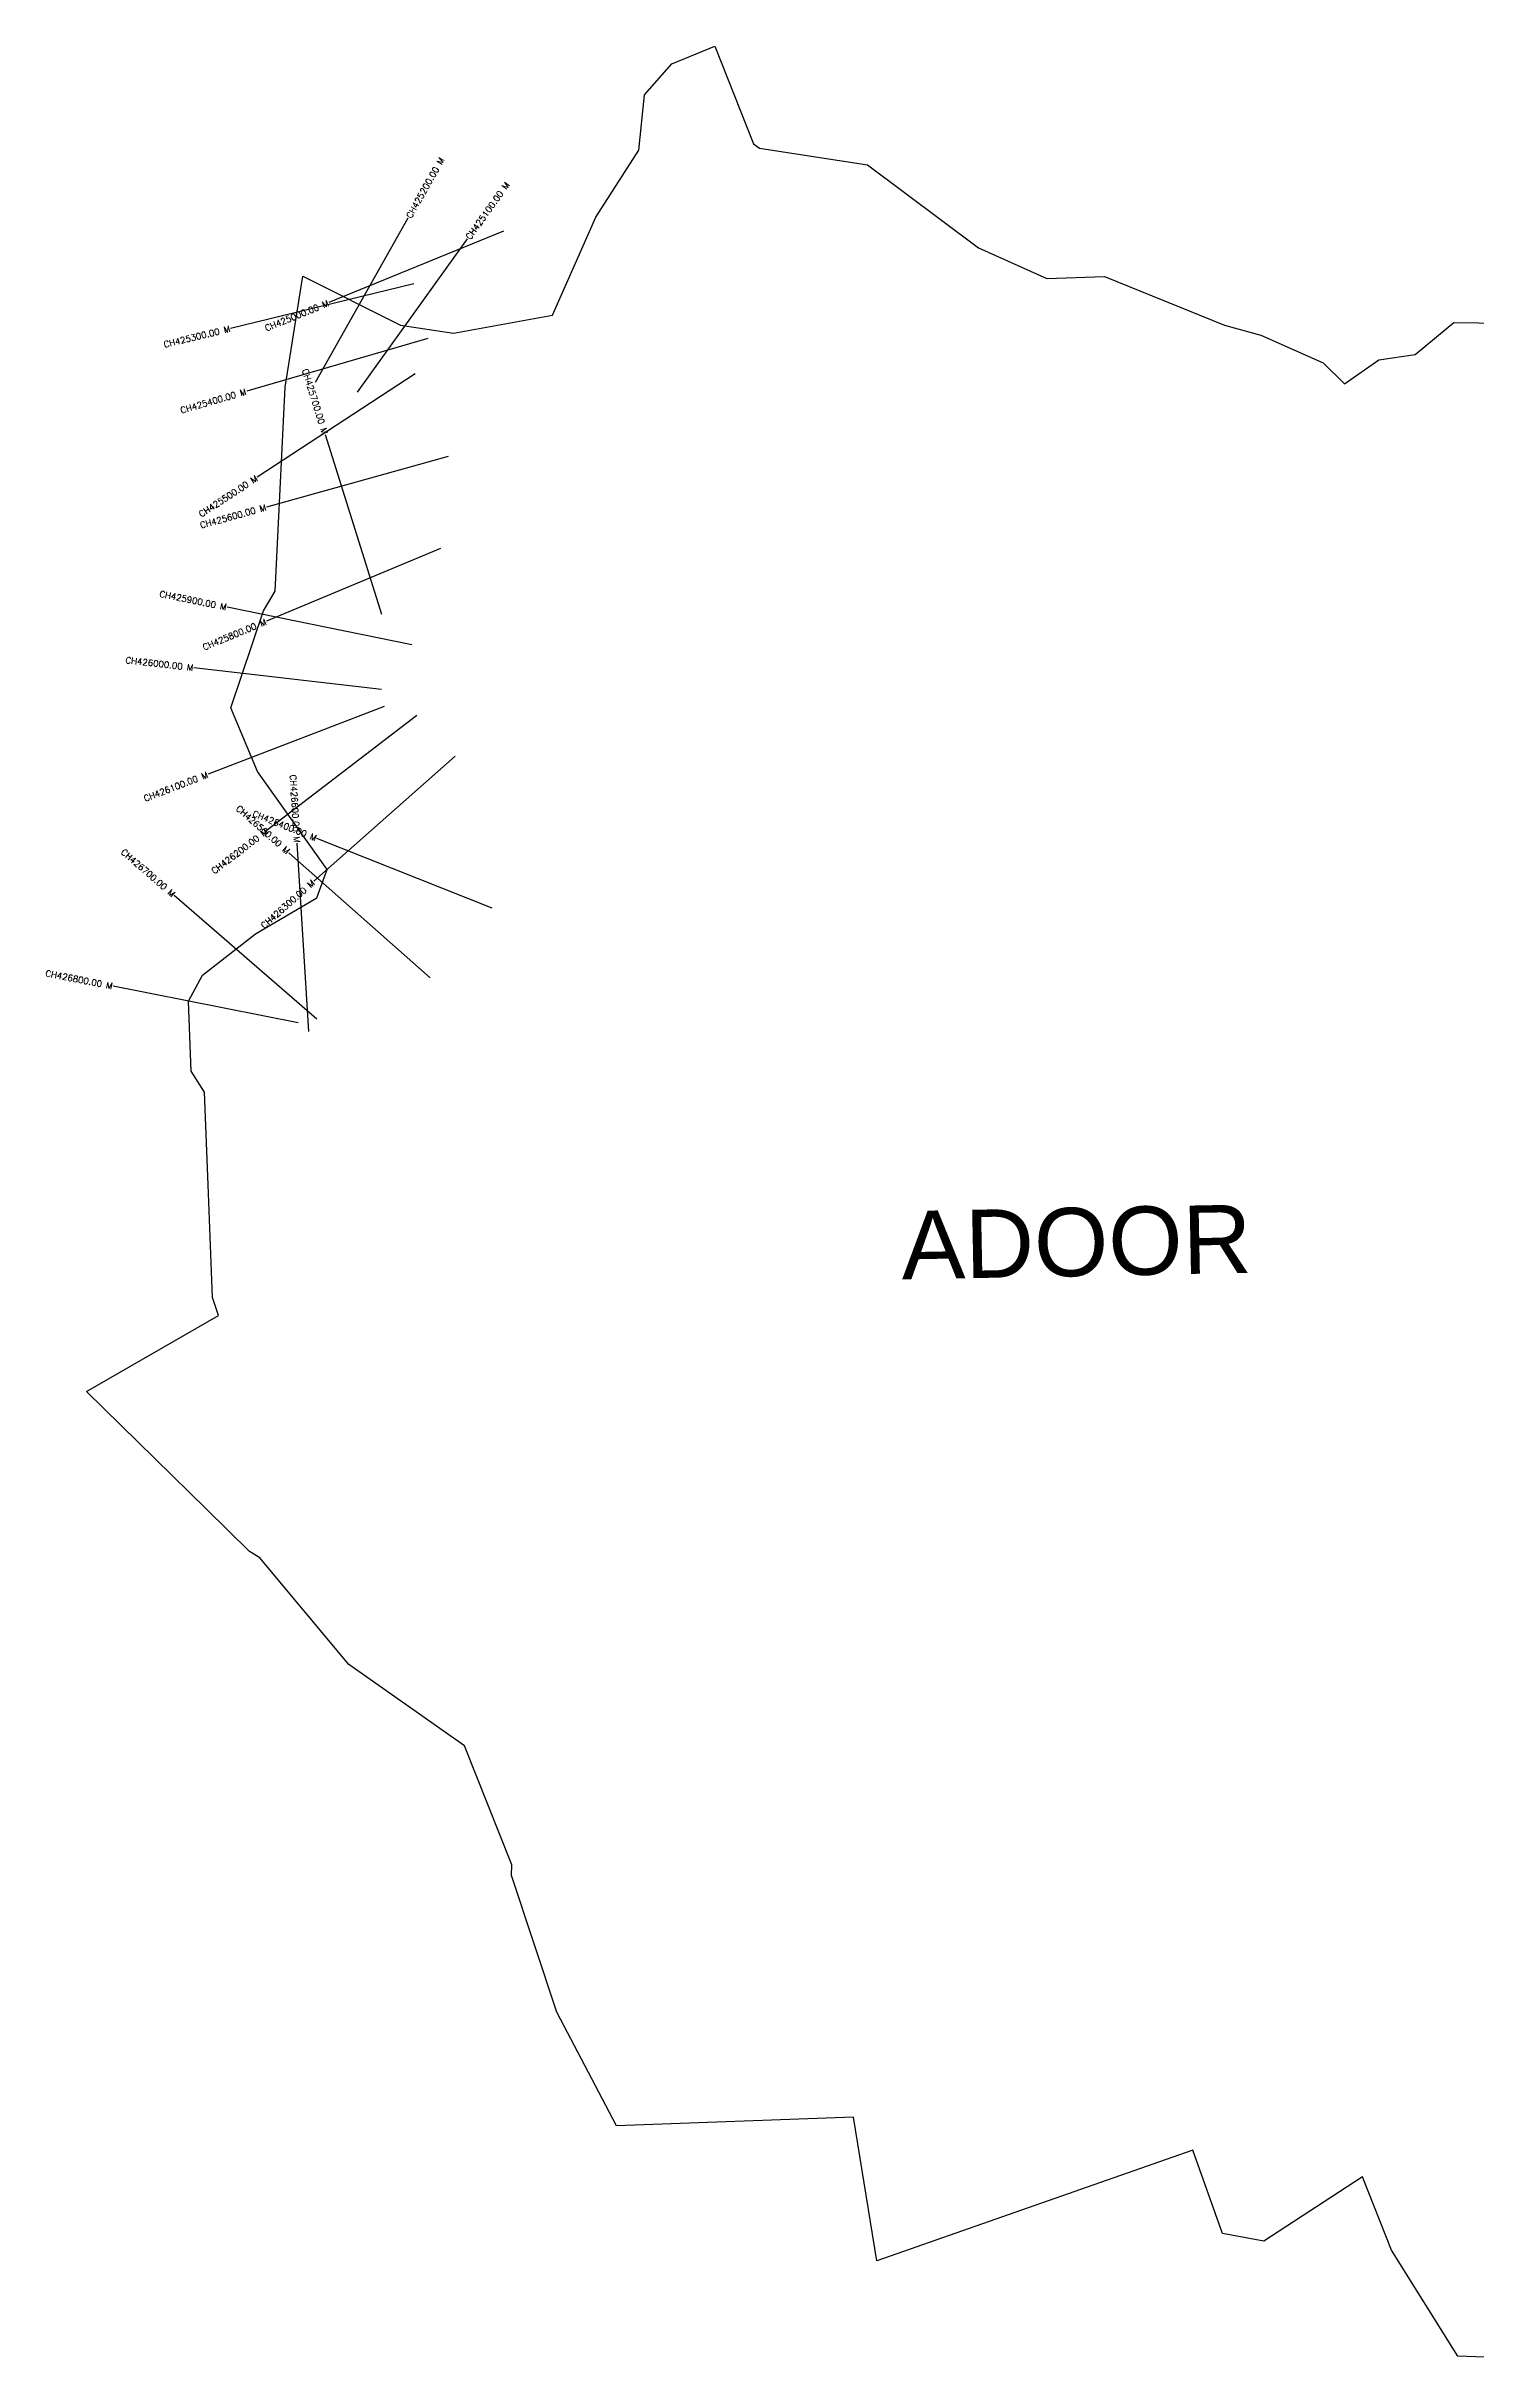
# Model space of a CAD drawing. Header units: metres. Extents: x 306893 to 311442, y 1924002 to 1927686.
# Drawn here: x 306893 to 309167, y 1924002 to 1927686 of the extents above; entities that cross this region are included whole.
import ezdxf
from ezdxf.enums import TextEntityAlignment as Align

# ---------------------------------------------------------------- set-up
doc = ezdxf.new("R2010")
doc.units = ezdxf.units.M
for name, color, linetype in [('CS', 134, 'Continuous'), ('CSMark', 6, 'Continuous'), ('VILLAGE NAME', 250, 'Continuous')]:
    doc.layers.add(name, color=color, linetype=linetype)
doc.styles.get("Standard").update_dxf_attribs({"font": 'simplex.shx'})

msp = doc.modelspace()

# ---------------------------------------------------------------- linework, layer by layer
at = {"color": 6, "flags": 128}
for points in [[(309379.4, 1924001.9), (309137.7, 1924010.5), (309032.1, 1924179.5), (308985.9, 1924296.1), (308829, 1924193.8), (308763.2, 1924205.6), (308716, 1924338.4), (308213.4, 1924162.3), (308176.1, 1924390.9), (307799.3, 1924376.9), (307704.4, 1924558), (307632.6, 1924775.3), (307632.8, 1924792.1), (307557.6, 1924981.7), (307373.6, 1925111.2), (307232.3, 1925280.6), (307215.7, 1925290.9), (307147.4, 1925358), (306956.6, 1925545.3), (307166.4, 1925666.3), (307156.7, 1925694.7), (307149.8, 1925874.3), (307144.2, 1926021.6), (307122.9, 1926054.9), (307118.5, 1926166.4), (307140.7, 1926207.8), (307225.1, 1926273.7), (307323, 1926330.6), (307339, 1926375.8), (307228.6, 1926531.7), (307186.2, 1926633), (307238.2, 1926787.6), (307256.6, 1926818.8), (307272.2, 1927143), (307300.3, 1927320), (307456.1, 1927242.1), (307540.3, 1927229.4), (307697.4, 1927257.6), (307766.6, 1927413.5), (307835, 1927520.1), (307844, 1927608.5), (307887.4, 1927657.8), (307955.8, 1927685.5), (308017.1, 1927530.6), (308026.9, 1927523.6), (308198.4, 1927497.2), (308375.3, 1927364.8), (308483.8, 1927316.3), (308575.7, 1927319.3)], [(308575.7, 1927319.3), (308766.5, 1927242.1), (308824.4, 1927226), (308923.2, 1927182.1), (308957.4, 1927148.4), (309011.6, 1927186.7), (309069.7, 1927195.3), (309131, 1927246.2), (309448.6, 1927241.9)]]:
    msp.add_lwpolyline(points, dxfattribs=at)
at = {"layer": 'CS'}
for p, q in [((307320.6, 1927151.2), (307468.2, 1927412.4)), ((307619.9, 1927391.2), (307342.1, 1927277.8)), ((307387.5, 1927135.2), (307562.3, 1927379)), ((307477.2, 1927307.4), (307185.7, 1927236.6)), ((307499.2, 1927220.9), (307211.3, 1927136.7)), ((307479, 1927164.3), (307228, 1927000)), ((307426.1, 1926781.3), (307336.5, 1927067.6)), ((307531.9, 1927032.7), (307242.8, 1926952.5)), ((307519.6, 1926886.4), (307242.7, 1926770.9)), ((307474.1, 1926733.4), (307180, 1926793)), ((307425.4, 1926662.5), (307127.4, 1926696.7)), ((307430.1, 1926635.3), (307150.1, 1926527.6)), ((307482, 1926620.9), (307243.8, 1926438.5)), ((307542.6, 1926556), (307317.9, 1926357.2)), ((307309.9, 1926118.2), (307291.5, 1926417.6)), ((307601.7, 1926314.1), (307323, 1926425)), ((307502.9, 1926203.5), (307278.5, 1926402.5)), ((307323, 1926138), (307096.1, 1926334.3)), ((307293.3, 1926132), (306998.9, 1926190))]:
    msp.add_line(p, q, dxfattribs=at)

# ---------------------------------------------------------------- texts
at = {"layer": 'CSMark'}
for s, rotation, p in [('CH425200.00 M', 60.5356, (307468.7, 1927413.2)), ('CH425100.00 M', 54.3601, (307562.9, 1927379.8))]:
    msp.add_text(s, height=10, rotation=rotation, dxfattribs=at).set_placement(p, align=Align.MIDDLE_LEFT)
for s, rotation, p in [('CH425000.00 M', 22.1915, (307341.2, 1927277.5)), ('CH425300.00 M', 13.6567, (307184.7, 1927236.4)), ('CH425700.00 M', 287.3753, (307336.2, 1927068.6)), ('CH425400.00 M', 16.2953, (307210.3, 1927136.4)), ('CH425500.00 M', 33.2219, (307227.2, 1926999.4)), ('CH425600.00 M', 15.5004, (307241.8, 1926952.2)), ('CH425900.00 M', 348.5342, (307179.1, 1926793.2)), ('CH425800.00 M', 22.6361, (307241.8, 1926770.5)), ('CH426000.00 M', 353.4637, (307126.4, 1926696.8)), ('CH426100.00 M', 21.0372, (307149.1, 1926527.2)), ('CH426600.00 M', 273.5115, (307291.5, 1926418.6)), ('CH426500.00 M', 318.4289, (307277.7, 1926403.2)), ('CH426400.00 M', 338.2931, (307322.1, 1926425.4)), ('CH426200.00 M', 37.4371, (307243, 1926437.9)), ('CH426700.00 M', 319.1274, (307095.4, 1926334.9)), ('CH426300.00 M', 41.4949, (307317.2, 1926356.6)), ('CH426800.00 M', 348.8647, (306997.9, 1926190.2))]:
    msp.add_text(s, height=10, rotation=rotation, dxfattribs=at).set_placement(p, align=Align.MIDDLE_RIGHT)
at = {"layer": 'VILLAGE NAME', "insert": (308251.3, 1925832.3), "char_height": 108.748, "attachment_point": 1, "rotation": 1.1028}
msp.add_mtext_dynamic_manual_height_columns('{\\fArial|b0|i0|c0|p34;ADOOR}', width=1571.314, gutter_width=543.7, heights=[0], dxfattribs=at)

doc.saveas('drawing.dxf')
